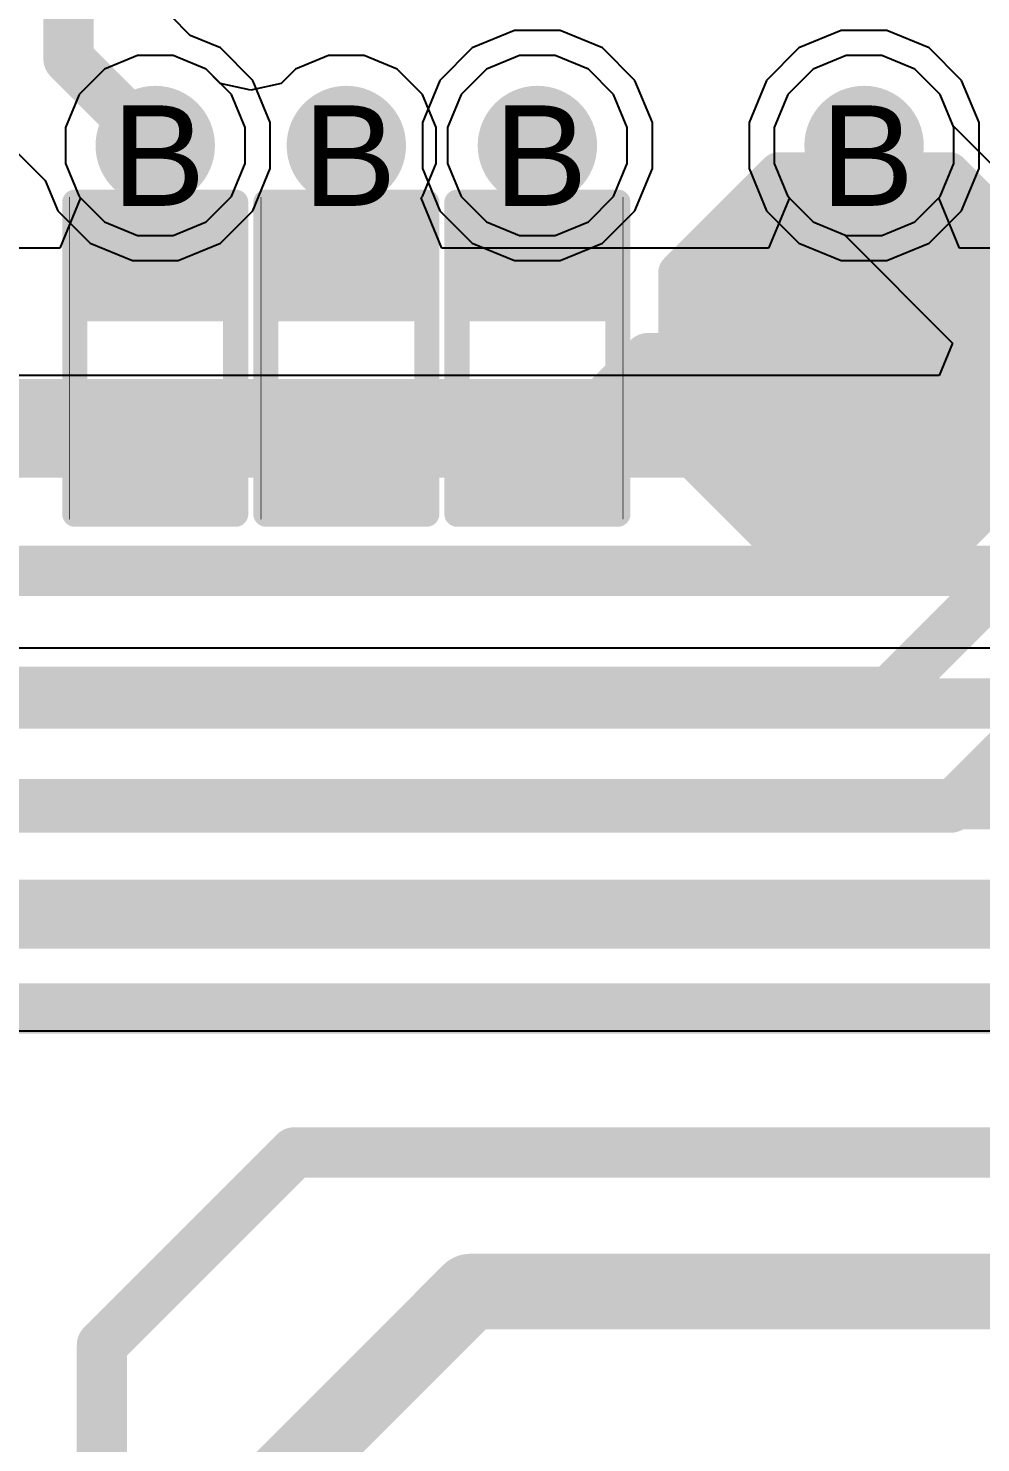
# Model space of a CAD drawing. Header units: inches. Extents: x 0 to 5379, y 0 to 5429.
# Drawn here: x 81.55 to 86.37, y 138.62 to 145.76 of the extents above; entities that cross this region are included whole.
import ezdxf

# ---------------------------------------------------------------- set-up
doc = ezdxf.new("R2010")
doc.units = ezdxf.units.IN
for name, color, linetype in [('Bottom Layer', 5, 'Continuous'), ('Bottom Solder', 6, 'Continuous'), ('Drill Drawing', 1, 'Continuous'), ('GND01', 16, 'Continuous'), ('GND02', 76, 'Continuous'), ('PWR', 156, 'Continuous'), ('SIG 01', 90, 'Continuous'), ('Top Layer', 1, 'Continuous'), ('Top Overlay', 2, 'Continuous'), ('Top Paste', 8, 'Continuous'), ('Top Solder', 216, 'Continuous'), ('Via Holes', 16, 'Continuous')]:
    doc.layers.add(name, color=color, linetype=linetype)
doc.styles.add('Arial', font='', dxfattribs={"height": 0.2})
doc.styles.get('Arial').set_extended_font_data('Arial')

# ---------------------------------------------------------------- blocks, each defined once
blk = doc.blocks.new('T__________154')
at = {"layer": 'Top Layer'}
blk.add_hatch(color=1, dxfattribs=at).paths.add_polyline_path([(0.381, 0.762), (-0.381, 0.762), (-0.762, 0.381), (-0.762, -0.381), (-0.381, -0.762), (0.381, -0.762), (0.762, -0.381), (0.762, 0.381)])
at = {"layer": 'Top Paste'}
blk.add_hatch(color=8, dxfattribs=at).paths.add_polyline_path([(0.381, 0.762), (-0.381, 0.762), (-0.762, 0.381), (-0.762, -0.381), (-0.381, -0.762), (0.381, -0.762), (0.762, -0.381), (0.762, 0.381)])
at = {"layer": 'Top Solder'}
blk.add_hatch(color=216, dxfattribs=at).paths.add_polyline_path([(0.4318, 0.8636), (-0.4318, 0.8636), (-0.8636, 0.4318), (-0.8636, -0.4318), (-0.4318, -0.8636), (0.4318, -0.8636), (0.8636, -0.4318), (0.8636, 0.4318)])
at = {"layer": 'Top Overlay'}
for points in [[(-0.4318, 0.9398, 0.2, 0.2, 0), (-0.9398, 0.4318, 0.2, 0.2, 0)], [(0.4318, 0.9398, 0.2, 0.2, 0), (-0.4318, 0.9398, 0.2, 0.2, 0)], [(0.9398, 0.4318, 0.2, 0.2, 0), (0.4318, 0.9398, 0.2, 0.2, 0)], [(-0.9398, 0.4318, 0.2, 0.2, 0), (-0.9398, -0.4318, 0.2, 0.2, 0)], [(0.9398, 0.4318, 0.2, 0.2, 0), (0.9398, -0.4318, 0.2, 0.2, 0)], [(-0.4318, -0.9398, 0.2, 0.2, 0), (-0.9398, -0.4318, 0.2, 0.2, 0)], [(0.9398, -0.4318, 0.2, 0.2, 0), (0.4318, -0.9398, 0.2, 0.2, 0)], [(0.4318, -0.9398, 0.2, 0.2, 0), (-0.4318, -0.9398, 0.2, 0.2, 0)]]:
    blk.add_lwpolyline(points, format="xyseb", dxfattribs=at)
for points in [[(-0.4818, 0.9398, 0.1, 0.1, 1), (-0.3818, 0.9398, 0.1, 0.1, 1)], [(-0.4818, 0.9398, 0.1, 0.1, 1), (-0.3818, 0.9398, 0.1, 0.1, 1)], [(0.3818, 0.9398, 0.1, 0.1, 1), (0.4818, 0.9398, 0.1, 0.1, 1)], [(0.3818, 0.9398, 0.1, 0.1, 1), (0.4818, 0.9398, 0.1, 0.1, 1)], [(-0.9898, 0.4318, 0.1, 0.1, 1), (-0.8898, 0.4318, 0.1, 0.1, 1)], [(-0.9898, 0.4318, 0.1, 0.1, 1), (-0.8898, 0.4318, 0.1, 0.1, 1)], [(0.8898, 0.4318, 0.1, 0.1, 1), (0.9898, 0.4318, 0.1, 0.1, 1)], [(0.8898, 0.4318, 0.1, 0.1, 1), (0.9898, 0.4318, 0.1, 0.1, 1)], [(-0.9898, -0.4318, 0.1, 0.1, 1), (-0.8898, -0.4318, 0.1, 0.1, 1)], [(-0.9898, -0.4318, 0.1, 0.1, 1), (-0.8898, -0.4318, 0.1, 0.1, 1)], [(0.8898, -0.4318, 0.1, 0.1, 1), (0.9898, -0.4318, 0.1, 0.1, 1)], [(0.8898, -0.4318, 0.1, 0.1, 1), (0.9898, -0.4318, 0.1, 0.1, 1)], [(-0.4818, -0.9398, 0.1, 0.1, 1), (-0.3818, -0.9398, 0.1, 0.1, 1)], [(-0.4818, -0.9398, 0.1, 0.1, 1), (-0.3818, -0.9398, 0.1, 0.1, 1)], [(0.3818, -0.9398, 0.1, 0.1, 1), (0.4818, -0.9398, 0.1, 0.1, 1)], [(0.3818, -0.9398, 0.1, 0.1, 1), (0.4818, -0.9398, 0.1, 0.1, 1)]]:
    blk.add_lwpolyline(points, format="xyseb", close=True, dxfattribs=at)
blk = doc.blocks.new('R___0402_259')
at = {"layer": 'Top Layer'}
for points in [[(-0.6985, -0.3175), (-0.6985, 0.3175), (-0.2413, 0.3175), (-0.2413, -0.3175)], [(0.2413, -0.3175), (0.2413, 0.3175), (0.6985, 0.3175), (0.6985, -0.3175)]]:
    blk.add_hatch(color=1, dxfattribs=at).paths.add_polyline_path(points)
at = {"layer": 'Top Paste'}
for points in [[(-0.6985, -0.3175), (-0.6985, 0.3175), (-0.2413, 0.3175), (-0.2413, -0.3175)], [(0.2413, -0.3175), (0.2413, 0.3175), (0.6985, 0.3175), (0.6985, -0.3175)]]:
    blk.add_hatch(color=8, dxfattribs=at).paths.add_polyline_path(points)
at = {"layer": 'Top Solder'}
for points in [[(-0.7535, -0.3725), (-0.7535, 0.3725), (-0.1863, 0.3725), (-0.1863, -0.3725)], [(0.1863, -0.3725), (0.1863, 0.3725), (0.7535, 0.3725), (0.7535, -0.3725)]]:
    blk.add_hatch(color=216, dxfattribs=at).paths.add_polyline_path(points)
at = {"layer": 'Top Overlay'}
for points in [[(0.7874, 0.4064, 0.127, 0.127, 0), (-0.7874, 0.4064, 0.127, 0.127, 0)], [(-0.7874, -0.4064, 0.127, 0.127, 0), (-0.7874, 0.4064, 0.127, 0.127, 0)], [(0.7874, -0.4064, 0.127, 0.127, 0), (0.7874, 0.4064, 0.127, 0.127, 0)], [(0.7874, -0.4064, 0.127, 0.127, 0), (-0.7874, -0.4064, 0.127, 0.127, 0)], [(0.8128, -0.4318, 0.00323, 0.00323, 0), (-0.8128, -0.4318, 0.00323, 0.00323, 0)]]:
    blk.add_lwpolyline(points, format="xyseb", dxfattribs=at)
for points in [[(-0.8191, 0.4064, 0.0635, 0.0635, 1), (-0.7556, 0.4064, 0.0635, 0.0635, 1)], [(-0.8191, 0.4064, 0.0635, 0.0635, 1), (-0.7556, 0.4064, 0.0635, 0.0635, 1)], [(0.7556, 0.4064, 0.0635, 0.0635, 1), (0.8191, 0.4064, 0.0635, 0.0635, 1)], [(0.7556, 0.4064, 0.0635, 0.0635, 1), (0.8191, 0.4064, 0.0635, 0.0635, 1)], [(-0.8191, -0.4064, 0.0635, 0.0635, 1), (-0.7556, -0.4064, 0.0635, 0.0635, 1)], [(-0.8191, -0.4064, 0.0635, 0.0635, 1), (-0.7556, -0.4064, 0.0635, 0.0635, 1)], [(0.7556, -0.4064, 0.0635, 0.0635, 1), (0.8191, -0.4064, 0.0635, 0.0635, 1)], [(0.7556, -0.4064, 0.0635, 0.0635, 1), (0.8191, -0.4064, 0.0635, 0.0635, 1)], [(-0.8136, -0.4318, 0.00161, 0.00161, 1), (-0.812, -0.4318, 0.00161, 0.00161, 1)], [(0.812, -0.4318, 0.00161, 0.00161, 1), (0.8136, -0.4318, 0.00161, 0.00161, 1)]]:
    blk.add_lwpolyline(points, format="xyseb", close=True, dxfattribs=at)
blk = doc.blocks.new('R___0402_263')
at = {"layer": 'Top Layer'}
for points in [[(-0.6985, -0.3175), (-0.6985, 0.3175), (-0.2413, 0.3175), (-0.2413, -0.3175)], [(0.2413, -0.3175), (0.2413, 0.3175), (0.6985, 0.3175), (0.6985, -0.3175)]]:
    blk.add_hatch(color=1, dxfattribs=at).paths.add_polyline_path(points)
at = {"layer": 'Top Paste'}
for points in [[(-0.6985, -0.3175), (-0.6985, 0.3175), (-0.2413, 0.3175), (-0.2413, -0.3175)], [(0.2413, -0.3175), (0.2413, 0.3175), (0.6985, 0.3175), (0.6985, -0.3175)]]:
    blk.add_hatch(color=8, dxfattribs=at).paths.add_polyline_path(points)
at = {"layer": 'Top Solder'}
for points in [[(-0.7535, -0.3725), (-0.7535, 0.3725), (-0.1863, 0.3725), (-0.1863, -0.3725)], [(0.1863, -0.3725), (0.1863, 0.3725), (0.7535, 0.3725), (0.7535, -0.3725)]]:
    blk.add_hatch(color=216, dxfattribs=at).paths.add_polyline_path(points)
at = {"layer": 'Top Overlay'}
for points in [[(0.7874, 0.4064, 0.127, 0.127, 0), (-0.7874, 0.4064, 0.127, 0.127, 0)], [(-0.7874, -0.4064, 0.127, 0.127, 0), (-0.7874, 0.4064, 0.127, 0.127, 0)], [(0.7874, -0.4064, 0.127, 0.127, 0), (0.7874, 0.4064, 0.127, 0.127, 0)], [(0.7874, -0.4064, 0.127, 0.127, 0), (-0.7874, -0.4064, 0.127, 0.127, 0)], [(0.8128, -0.4318, 0.00323, 0.00323, 0), (-0.8128, -0.4318, 0.00323, 0.00323, 0)]]:
    blk.add_lwpolyline(points, format="xyseb", dxfattribs=at)
for points in [[(-0.8191, 0.4064, 0.0635, 0.0635, 1), (-0.7556, 0.4064, 0.0635, 0.0635, 1)], [(-0.8191, 0.4064, 0.0635, 0.0635, 1), (-0.7556, 0.4064, 0.0635, 0.0635, 1)], [(0.7556, 0.4064, 0.0635, 0.0635, 1), (0.8191, 0.4064, 0.0635, 0.0635, 1)], [(0.7556, 0.4064, 0.0635, 0.0635, 1), (0.8191, 0.4064, 0.0635, 0.0635, 1)], [(-0.8191, -0.4064, 0.0635, 0.0635, 1), (-0.7556, -0.4064, 0.0635, 0.0635, 1)], [(-0.8191, -0.4064, 0.0635, 0.0635, 1), (-0.7556, -0.4064, 0.0635, 0.0635, 1)], [(0.7556, -0.4064, 0.0635, 0.0635, 1), (0.8191, -0.4064, 0.0635, 0.0635, 1)], [(0.7556, -0.4064, 0.0635, 0.0635, 1), (0.8191, -0.4064, 0.0635, 0.0635, 1)], [(-0.8136, -0.4318, 0.00161, 0.00161, 1), (-0.812, -0.4318, 0.00161, 0.00161, 1)], [(0.812, -0.4318, 0.00161, 0.00161, 1), (0.8136, -0.4318, 0.00161, 0.00161, 1)]]:
    blk.add_lwpolyline(points, format="xyseb", close=True, dxfattribs=at)
blk = doc.blocks.new('R___0402_265')
at = {"layer": 'Top Layer'}
for points in [[(-0.6985, -0.3175), (-0.6985, 0.3175), (-0.2413, 0.3175), (-0.2413, -0.3175)], [(0.2413, -0.3175), (0.2413, 0.3175), (0.6985, 0.3175), (0.6985, -0.3175)]]:
    blk.add_hatch(color=1, dxfattribs=at).paths.add_polyline_path(points)
at = {"layer": 'Top Paste'}
for points in [[(-0.6985, -0.3175), (-0.6985, 0.3175), (-0.2413, 0.3175), (-0.2413, -0.3175)], [(0.2413, -0.3175), (0.2413, 0.3175), (0.6985, 0.3175), (0.6985, -0.3175)]]:
    blk.add_hatch(color=8, dxfattribs=at).paths.add_polyline_path(points)
at = {"layer": 'Top Solder'}
for points in [[(-0.7535, -0.3725), (-0.7535, 0.3725), (-0.1863, 0.3725), (-0.1863, -0.3725)], [(0.1863, -0.3725), (0.1863, 0.3725), (0.7535, 0.3725), (0.7535, -0.3725)]]:
    blk.add_hatch(color=216, dxfattribs=at).paths.add_polyline_path(points)
at = {"layer": 'Top Overlay'}
for points in [[(-0.7874, 0.4064, 0.127, 0.127, 0), (0.7874, 0.4064, 0.127, 0.127, 0)], [(-0.7874, 0.4064, 0.127, 0.127, 0), (-0.7874, -0.4064, 0.127, 0.127, 0)], [(0.7874, 0.4064, 0.127, 0.127, 0), (0.7874, -0.4064, 0.127, 0.127, 0)], [(-0.7874, -0.4064, 0.127, 0.127, 0), (0.7874, -0.4064, 0.127, 0.127, 0)], [(-0.8128, -0.4318, 0.00323, 0.00323, 0), (0.8128, -0.4318, 0.00323, 0.00323, 0)]]:
    blk.add_lwpolyline(points, format="xyseb", dxfattribs=at)
for points in [[(-0.8191, 0.4064, 0.0635, 0.0635, 1), (-0.7556, 0.4064, 0.0635, 0.0635, 1)], [(-0.8191, 0.4064, 0.0635, 0.0635, 1), (-0.7556, 0.4064, 0.0635, 0.0635, 1)], [(0.7556, 0.4064, 0.0635, 0.0635, 1), (0.8191, 0.4064, 0.0635, 0.0635, 1)], [(0.7556, 0.4064, 0.0635, 0.0635, 1), (0.8191, 0.4064, 0.0635, 0.0635, 1)], [(-0.8191, -0.4064, 0.0635, 0.0635, 1), (-0.7556, -0.4064, 0.0635, 0.0635, 1)], [(-0.8191, -0.4064, 0.0635, 0.0635, 1), (-0.7556, -0.4064, 0.0635, 0.0635, 1)], [(0.7556, -0.4064, 0.0635, 0.0635, 1), (0.8191, -0.4064, 0.0635, 0.0635, 1)], [(0.7556, -0.4064, 0.0635, 0.0635, 1), (0.8191, -0.4064, 0.0635, 0.0635, 1)], [(-0.8136, -0.4318, 0.00161, 0.00161, 1), (-0.812, -0.4318, 0.00161, 0.00161, 1)], [(0.812, -0.4318, 0.00161, 0.00161, 1), (0.8136, -0.4318, 0.00161, 0.00161, 1)]]:
    blk.add_lwpolyline(points, format="xyseb", close=True, dxfattribs=at)

msp = doc.modelspace()

# ---------------------------------------------------------------- hatches: boundary and pattern name
at = {"layer": 'Bottom Layer'}
h = msp.add_hatch(color=5, dxfattribs=at)
edge = h.paths.add_edge_path()
edge.add_arc((82.1954, 145.1716), 0.2, 0, 360)
h = msp.add_hatch(color=5, dxfattribs=at)
edge = h.paths.add_edge_path()
edge.add_arc((83.1606, 145.1716), 0.2, 0, 360)
h = msp.add_hatch(color=5, dxfattribs=at)
edge = h.paths.add_edge_path()
edge.add_arc((84.1258, 145.1716), 0.2, 0, 360)
h = msp.add_hatch(color=5, dxfattribs=at)
edge = h.paths.add_edge_path()
edge.add_arc((85.7758, 145.1716), 0.2, 0, 360)
at = {"layer": 'Bottom Solder'}
h = msp.add_hatch(color=6, dxfattribs=at)
edge = h.paths.add_edge_path()
edge.add_arc((82.1954, 145.1716), 0.3016, 0, 360)
h = msp.add_hatch(color=6, dxfattribs=at)
edge = h.paths.add_edge_path()
edge.add_arc((83.1606, 145.1716), 0.3016, 0, 360)
h = msp.add_hatch(color=6, dxfattribs=at)
edge = h.paths.add_edge_path()
edge.add_arc((84.1258, 145.1716), 0.3016, 0, 360)
h = msp.add_hatch(color=6, dxfattribs=at)
edge = h.paths.add_edge_path()
edge.add_arc((85.7758, 145.1716), 0.3016, 0, 360)
at = {"layer": 'GND01'}
h = msp.add_hatch(color=16, dxfattribs=at)
edge = h.paths.add_edge_path()
edge.add_arc((82.1954, 145.1716), 0.2, 0, 360)
h = msp.add_hatch(color=16, dxfattribs=at)
edge = h.paths.add_edge_path()
edge.add_arc((83.1606, 145.1716), 0.2, 0, 360)
h = msp.add_hatch(color=16, dxfattribs=at)
edge = h.paths.add_edge_path()
edge.add_arc((84.1258, 145.1716), 0.2, 0, 360)
h = msp.add_hatch(color=16, dxfattribs=at)
edge = h.paths.add_edge_path()
edge.add_arc((85.7758, 145.1716), 0.2, 0, 360)
at = {"layer": 'GND02'}
h = msp.add_hatch(color=76, dxfattribs=at)
edge = h.paths.add_edge_path()
edge.add_arc((82.1954, 145.1716), 0.2, 0, 360)
h = msp.add_hatch(color=76, dxfattribs=at)
edge = h.paths.add_edge_path()
edge.add_arc((83.1606, 145.1716), 0.2, 0, 360)
h = msp.add_hatch(color=76, dxfattribs=at)
edge = h.paths.add_edge_path()
edge.add_arc((84.1258, 145.1716), 0.2, 0, 360)
h = msp.add_hatch(color=76, dxfattribs=at)
edge = h.paths.add_edge_path()
edge.add_arc((85.7758, 145.1716), 0.2, 0, 360)
at = {"layer": 'PWR'}
h = msp.add_hatch(color=156, dxfattribs=at)
edge = h.paths.add_edge_path()
edge.add_arc((82.1954, 145.1716), 0.2, 0, 360)
h = msp.add_hatch(color=156, dxfattribs=at)
edge = h.paths.add_edge_path()
edge.add_arc((83.1606, 145.1716), 0.2, 0, 360)
h = msp.add_hatch(color=156, dxfattribs=at)
edge = h.paths.add_edge_path()
edge.add_arc((84.1258, 145.1716), 0.2, 0, 360)
h = msp.add_hatch(color=156, dxfattribs=at)
edge = h.paths.add_edge_path()
edge.add_arc((85.7758, 145.1716), 0.2, 0, 360)
at = {"layer": 'SIG 01'}
h = msp.add_hatch(color=90, dxfattribs=at)
edge = h.paths.add_edge_path()
edge.add_arc((82.1954, 145.1716), 0.2, 0, 360)
h = msp.add_hatch(color=90, dxfattribs=at)
edge = h.paths.add_edge_path()
edge.add_arc((83.1606, 145.1716), 0.2, 0, 360)
h = msp.add_hatch(color=90, dxfattribs=at)
edge = h.paths.add_edge_path()
edge.add_arc((84.1258, 145.1716), 0.2, 0, 360)
h = msp.add_hatch(color=90, dxfattribs=at)
edge = h.paths.add_edge_path()
edge.add_arc((85.7758, 145.1716), 0.2, 0, 360)
at = {"layer": 'Top Layer'}
h = msp.add_hatch(color=1, dxfattribs=at)
edge = h.paths.add_edge_path()
edge.add_arc((82.1954, 145.1716), 0.2, 0, 360)
h = msp.add_hatch(color=1, dxfattribs=at)
edge = h.paths.add_edge_path()
edge.add_arc((83.1606, 145.1716), 0.2, 0, 360)
h = msp.add_hatch(color=1, dxfattribs=at)
edge = h.paths.add_edge_path()
edge.add_arc((84.1258, 145.1716), 0.2, 0, 360)
h = msp.add_hatch(color=1, dxfattribs=at)
edge = h.paths.add_edge_path()
edge.add_arc((85.7758, 145.1716), 0.2, 0, 360)
at = {"layer": 'Top Solder'}
h = msp.add_hatch(color=216, dxfattribs=at)
edge = h.paths.add_edge_path()
edge.add_arc((82.1954, 145.1716), 0.3016, 0, 360)
h = msp.add_hatch(color=216, dxfattribs=at)
edge = h.paths.add_edge_path()
edge.add_arc((83.1606, 145.1716), 0.3016, 0, 360)
h = msp.add_hatch(color=216, dxfattribs=at)
edge = h.paths.add_edge_path()
edge.add_arc((84.1258, 145.1716), 0.3016, 0, 360)
h = msp.add_hatch(color=216, dxfattribs=at)
edge = h.paths.add_edge_path()
edge.add_arc((85.7758, 145.1716), 0.3016, 0, 360)
at = {"layer": 'Via Holes'}
h = msp.add_hatch(color=7, dxfattribs=at)
edge = h.paths.add_edge_path()
edge.add_arc((82.1954, 145.1716), 0.1, 0, 360)
h = msp.add_hatch(color=7, dxfattribs=at)
edge = h.paths.add_edge_path()
edge.add_arc((83.1606, 145.1716), 0.1, 0, 360)
h = msp.add_hatch(color=7, dxfattribs=at)
edge = h.paths.add_edge_path()
edge.add_arc((84.1258, 145.1716), 0.1, 0, 360)
h = msp.add_hatch(color=7, dxfattribs=at)
edge = h.paths.add_edge_path()
edge.add_arc((85.7758, 145.1716), 0.1, 0, 360)

# ---------------------------------------------------------------- linework, layer by layer
at = {"layer": 'Bottom Layer'}
for p, q in [((82.1051, 145.6256), (81.9382, 145.5565)), ((82.2857, 145.6256), (82.1051, 145.6256)), ((82.4526, 145.5565), (82.2857, 145.6256)), ((84.0355, 145.6256), (83.8686, 145.5565)), ((84.2161, 145.6256), (84.0355, 145.6256)), ((84.383, 145.5565), (84.2161, 145.6256)), ((85.6855, 145.6256), (85.5186, 145.5565)), ((85.8661, 145.6256), (85.6855, 145.6256)), ((86.033, 145.5565), (85.8661, 145.6256)), ((81.9382, 145.5565), (81.8105, 145.4288)), ((82.5803, 145.4288), (82.4526, 145.5565)), ((83.8686, 145.5565), (83.7409, 145.4288)), ((84.5107, 145.4288), (84.383, 145.5565)), ((85.5186, 145.5565), (85.3909, 145.4288)), ((86.1607, 145.4288), (86.033, 145.5565)), ((81.8105, 145.4288), (81.7414, 145.2619)), ((82.6494, 145.2619), (82.5803, 145.4288)), ((83.7409, 145.4288), (83.6718, 145.2619)), ((84.5798, 145.2619), (84.5107, 145.4288)), ((85.3909, 145.4288), (85.3218, 145.2619)), ((86.2262, 145.2706), (86.1607, 145.4288)), ((81.7414, 145.2619), (81.7414, 145.0813)), ((82.6494, 145.0813), (82.6494, 145.2619)), ((83.6718, 145.2619), (83.6718, 145.0813)), ((84.5798, 145.0813), (84.5798, 145.2619)), ((85.3218, 145.2619), (85.3218, 145.0813)), ((86.9157, 144.5811), (86.2262, 145.2706)), ((81.7414, 145.0813), (81.8105, 144.9144)), ((82.5803, 144.9144), (82.6494, 145.0813)), ((83.6718, 145.0813), (83.7409, 144.9144)), ((84.5107, 144.9144), (84.5798, 145.0813)), ((85.3218, 145.0813), (85.3909, 144.9144)), ((81.8105, 144.9144), (81.9382, 144.7867)), ((82.4526, 144.7867), (82.5803, 144.9144)), ((83.7409, 144.9144), (83.8686, 144.7867)), ((84.383, 144.7867), (84.5107, 144.9144)), ((85.3909, 144.9144), (85.5186, 144.7867)), ((81.9382, 144.7867), (82.1051, 144.7176)), ((82.2857, 144.7176), (82.4526, 144.7867)), ((83.8686, 144.7867), (84.0355, 144.7176)), ((84.2161, 144.7176), (84.383, 144.7867)), ((85.5186, 144.7867), (85.6769, 144.7212)), ((82.1051, 144.7176), (82.2857, 144.7176)), ((84.0355, 144.7176), (84.2161, 144.7176)), ((85.6769, 144.7212), (86.2233, 144.1747)), ((86.2233, 144.1747), (86.1553, 144.0104)), ((86.1553, 144.0104), (80.3497, 144.0104)), ((79.9791, 142.6363), (99.5554, 142.6363))]:
    msp.add_line(p, q, dxfattribs=at)
for points in [[(85.7758, 145.1716, 0.254, 0.254, 0), (86.7548, 144.1927, 0.254, 0.254, 0)], [(80.1888, 143.622, 0.254, 0.254, 0), (104.3208, 143.622, 0.254, 0.254, 0)], [(79.7306, 143.0248, 0.254, 0.254, 0), (103.8293, 143.0248, 0.254, 0.254, 0)]]:
    msp.add_lwpolyline(points, format="xyseb", dxfattribs=at)
msp.add_lwpolyline([(85.7123, 145.1716, 0.127, 0.127, 1), (85.8393, 145.1716, 0.127, 0.127, 1)], format="xyseb", close=True, dxfattribs=at)
at = {"layer": 'GND01'}
for p, q in [((82.1051, 145.6256), (81.9382, 145.5565)), ((82.2857, 145.6256), (82.1051, 145.6256)), ((82.4526, 145.5565), (82.2857, 145.6256)), ((84.0355, 145.6256), (83.8686, 145.5565)), ((84.2161, 145.6256), (84.0355, 145.6256)), ((84.383, 145.5565), (84.2161, 145.6256)), ((85.6855, 145.6256), (85.5186, 145.5565)), ((85.8661, 145.6256), (85.6855, 145.6256)), ((86.033, 145.5565), (85.8661, 145.6256)), ((81.9382, 145.5565), (81.8105, 145.4288)), ((82.5803, 145.4288), (82.4526, 145.5565)), ((83.8686, 145.5565), (83.7409, 145.4288)), ((84.5107, 145.4288), (84.383, 145.5565)), ((85.5186, 145.5565), (85.3909, 145.4288)), ((86.1607, 145.4288), (86.033, 145.5565)), ((81.8105, 145.4288), (81.7414, 145.2619)), ((82.6494, 145.2619), (82.5803, 145.4288)), ((83.7409, 145.4288), (83.6718, 145.2619)), ((84.5798, 145.2619), (84.5107, 145.4288)), ((85.3909, 145.4288), (85.3218, 145.2619)), ((86.2298, 145.2619), (86.1607, 145.4288)), ((81.7414, 145.2619), (81.7414, 145.0813)), ((82.6494, 145.0813), (82.6494, 145.2619)), ((83.6718, 145.2619), (83.6718, 145.0813)), ((84.5798, 145.0813), (84.5798, 145.2619)), ((85.3218, 145.2619), (85.3218, 145.0813)), ((86.2298, 145.0813), (86.2298, 145.2619)), ((81.7414, 145.0813), (81.8105, 144.9144)), ((82.5803, 144.9144), (82.6494, 145.0813)), ((83.6718, 145.0813), (83.7409, 144.9144)), ((84.5107, 144.9144), (84.5798, 145.0813)), ((85.3218, 145.0813), (85.3909, 144.9144)), ((86.1607, 144.9144), (86.2298, 145.0813)), ((81.8105, 144.9144), (81.9382, 144.7867)), ((82.4526, 144.7867), (82.5803, 144.9144)), ((83.7409, 144.9144), (83.8686, 144.7867)), ((84.383, 144.7867), (84.5107, 144.9144)), ((85.3909, 144.9144), (85.5186, 144.7867)), ((86.033, 144.7867), (86.1607, 144.9144)), ((81.9382, 144.7867), (82.1051, 144.7176)), ((82.2857, 144.7176), (82.4526, 144.7867)), ((83.8686, 144.7867), (84.0355, 144.7176)), ((84.2161, 144.7176), (84.383, 144.7867)), ((85.5186, 144.7867), (85.6855, 144.7176)), ((85.8661, 144.7176), (86.033, 144.7867)), ((82.1051, 144.7176), (82.2857, 144.7176)), ((84.0355, 144.7176), (84.2161, 144.7176)), ((85.6855, 144.7176), (85.8661, 144.7176))]:
    msp.add_line(p, q, dxfattribs=at)
at = {"layer": 'GND02'}
for p, q in [((82.1051, 145.6256), (81.9382, 145.5565)), ((82.2857, 145.6256), (82.1051, 145.6256)), ((82.4526, 145.5565), (82.2857, 145.6256)), ((84.0355, 145.6256), (83.8686, 145.5565)), ((84.2161, 145.6256), (84.0355, 145.6256)), ((84.383, 145.5565), (84.2161, 145.6256)), ((85.6855, 145.6256), (85.5186, 145.5565)), ((85.8661, 145.6256), (85.6855, 145.6256)), ((86.033, 145.5565), (85.8661, 145.6256)), ((81.9382, 145.5565), (81.8105, 145.4288)), ((82.5803, 145.4288), (82.4526, 145.5565)), ((83.8686, 145.5565), (83.7409, 145.4288)), ((84.5107, 145.4288), (84.383, 145.5565)), ((85.5186, 145.5565), (85.3909, 145.4288)), ((86.1607, 145.4288), (86.033, 145.5565)), ((81.8105, 145.4288), (81.7414, 145.2619)), ((82.6494, 145.2619), (82.5803, 145.4288)), ((83.7409, 145.4288), (83.6718, 145.2619)), ((84.5798, 145.2619), (84.5107, 145.4288)), ((85.3909, 145.4288), (85.3218, 145.2619)), ((86.2298, 145.2619), (86.1607, 145.4288)), ((81.7414, 145.2619), (81.7414, 145.0813)), ((82.6494, 145.0813), (82.6494, 145.2619)), ((83.6718, 145.2619), (83.6718, 145.0813)), ((84.5798, 145.0813), (84.5798, 145.2619)), ((85.3218, 145.2619), (85.3218, 145.0813)), ((86.2298, 145.0813), (86.2298, 145.2619)), ((81.7414, 145.0813), (81.8105, 144.9144)), ((82.5803, 144.9144), (82.6494, 145.0813)), ((83.6718, 145.0813), (83.7409, 144.9144)), ((84.5107, 144.9144), (84.5798, 145.0813)), ((85.3218, 145.0813), (85.3909, 144.9144)), ((86.1607, 144.9144), (86.2298, 145.0813)), ((81.8105, 144.9144), (81.9382, 144.7867)), ((82.4526, 144.7867), (82.5803, 144.9144)), ((83.7409, 144.9144), (83.8686, 144.7867)), ((84.383, 144.7867), (84.5107, 144.9144)), ((85.3909, 144.9144), (85.5186, 144.7867)), ((86.033, 144.7867), (86.1607, 144.9144)), ((81.9382, 144.7867), (82.1051, 144.7176)), ((82.2857, 144.7176), (82.4526, 144.7867)), ((83.8686, 144.7867), (84.0355, 144.7176)), ((84.2161, 144.7176), (84.383, 144.7867)), ((85.5186, 144.7867), (85.6855, 144.7176)), ((85.8661, 144.7176), (86.033, 144.7867)), ((82.1051, 144.7176), (82.2857, 144.7176)), ((84.0355, 144.7176), (84.2161, 144.7176)), ((85.6855, 144.7176), (85.8661, 144.7176))]:
    msp.add_line(p, q, dxfattribs=at)
at = {"layer": 'PWR'}
for p, q in [((82.1051, 145.6256), (81.9382, 145.5565)), ((82.2857, 145.6256), (82.1051, 145.6256)), ((82.4526, 145.5565), (82.2857, 145.6256)), ((83.0703, 145.6256), (82.9034, 145.5565)), ((83.2509, 145.6256), (83.0703, 145.6256)), ((83.4178, 145.5565), (83.2509, 145.6256)), ((85.6855, 145.6256), (85.5186, 145.5565)), ((85.8661, 145.6256), (85.6855, 145.6256)), ((86.033, 145.5565), (85.8661, 145.6256)), ((81.9382, 145.5565), (81.8105, 145.4288)), ((82.5241, 145.485), (82.4526, 145.5565)), ((82.9034, 145.5565), (82.8319, 145.485)), ((83.5455, 145.4288), (83.4178, 145.5565)), ((85.5186, 145.5565), (85.3909, 145.4288)), ((86.1607, 145.4288), (86.033, 145.5565)), ((82.678, 145.4506), (82.5241, 145.485)), ((82.8319, 145.485), (82.678, 145.4506)), ((81.8105, 145.4288), (81.7414, 145.2619)), ((83.6146, 145.2619), (83.5455, 145.4288)), ((85.3909, 145.4288), (85.3218, 145.2619)), ((86.2298, 145.2619), (86.1607, 145.4288)), ((81.7414, 145.2619), (81.7414, 145.0813)), ((83.6146, 145.0813), (83.6146, 145.2619)), ((85.3218, 145.2619), (85.3218, 145.0813)), ((86.2298, 145.0813), (86.2298, 145.2619)), ((81.7414, 145.0813), (81.8105, 144.9144)), ((83.5455, 144.9144), (83.6146, 145.0813)), ((85.3218, 145.0813), (85.3909, 144.9144)), ((86.1607, 144.9144), (86.2298, 145.0813)), ((81.8182, 144.9068), (81.713, 144.6528)), ((81.8105, 144.9144), (81.8182, 144.9068)), ((83.5378, 144.9068), (83.5455, 144.9144)), ((83.643, 144.6528), (83.5378, 144.9068)), ((85.3986, 144.9068), (85.2934, 144.6528)), ((85.3909, 144.9144), (85.3986, 144.9068)), ((86.153, 144.9068), (86.1607, 144.9144)), ((86.2582, 144.6528), (86.153, 144.9068)), ((81.713, 144.6528), (81.1782, 144.6528)), ((85.2934, 144.6528), (83.643, 144.6528)), ((86.7381, 144.6528), (86.2582, 144.6528)), ((56.7944, 140.7023), (86.6468, 140.7023))]:
    msp.add_line(p, q, dxfattribs=at)
for points in [[(85.905, 142.4137, 0.254, 0.254, 0), (88.4145, 144.9232, 0.254, 0.254, 0)], [(86.2137, 141.8296, 0.254, 0.254, 0), (88.7175, 144.3334, 0.254, 0.254, 0)], [(77.1032, 143.8656, 0.254, 0.254, 0), (86.5004, 143.8656, 0.254, 0.254, 0)], [(58.5993, 142.4137, 0.254, 0.254, 0), (85.905, 142.4137, 0.254, 0.254, 0)], [(58.043, 141.8296, 0.254, 0.254, 0), (86.2137, 141.8296, 0.254, 0.254, 0)], [(57.6771, 141.2449, 0.254, 0.254, 0), (86.5544, 141.2449, 0.254, 0.254, 0)]]:
    msp.add_lwpolyline(points, format="xyseb", dxfattribs=at)
for points in [[(85.8415, 142.4137, 0.127, 0.127, 1), (85.9685, 142.4137, 0.127, 0.127, 1)], [(85.8415, 142.4137, 0.127, 0.127, 1), (85.9685, 142.4137, 0.127, 0.127, 1)], [(86.1502, 141.8296, 0.127, 0.127, 1), (86.2772, 141.8296, 0.127, 0.127, 1)], [(86.1502, 141.8296, 0.127, 0.127, 1), (86.2772, 141.8296, 0.127, 0.127, 1)]]:
    msp.add_lwpolyline(points, format="xyseb", close=True, dxfattribs=at)
at = {"layer": 'SIG 01'}
for p, q in [((82.3723, 145.7272), (82.275, 145.8245)), ((84.0103, 145.7526), (83.7967, 145.6642)), ((84.2414, 145.7526), (84.0103, 145.7526)), ((84.4549, 145.6642), (84.2414, 145.7526)), ((85.6602, 145.7526), (85.4467, 145.6642)), ((85.8914, 145.7526), (85.6602, 145.7526)), ((86.1049, 145.6642), (85.8914, 145.7526)), ((82.5245, 145.6642), (82.3723, 145.7272)), ((82.688, 145.5007), (82.5245, 145.6642)), ((83.7967, 145.6642), (83.6333, 145.5007)), ((84.6184, 145.5007), (84.4549, 145.6642)), ((85.4467, 145.6642), (85.2833, 145.5007)), ((86.2684, 145.5007), (86.1049, 145.6642)), ((82.7764, 145.2872), (82.688, 145.5007)), ((83.6333, 145.5007), (83.5448, 145.2872)), ((84.7068, 145.2872), (84.6184, 145.5007)), ((85.2833, 145.5007), (85.1948, 145.2872)), ((86.3568, 145.2872), (86.2684, 145.5007)), ((82.7764, 145.056), (82.7764, 145.2872)), ((83.5448, 145.2872), (83.5448, 145.056)), ((84.7068, 145.056), (84.7068, 145.2872)), ((85.1948, 145.2872), (85.1948, 145.056)), ((86.3568, 145.056), (86.3568, 145.2872)), ((81.4456, 145.1889), (81.6398, 144.9947)), ((82.688, 144.8425), (82.7764, 145.056)), ((83.5448, 145.056), (83.6333, 144.8425)), ((84.6184, 144.8425), (84.7068, 145.056)), ((85.1948, 145.056), (85.2833, 144.8425)), ((86.2684, 144.8425), (86.3568, 145.056)), ((81.6398, 144.9947), (81.7029, 144.8425)), ((81.7029, 144.8425), (81.8663, 144.6791)), ((82.5245, 144.6791), (82.688, 144.8425)), ((83.6333, 144.8425), (83.7967, 144.6791)), ((84.4549, 144.6791), (84.6184, 144.8425)), ((85.2833, 144.8425), (85.4467, 144.6791)), ((86.1049, 144.6791), (86.2684, 144.8425)), ((81.8663, 144.6791), (82.0799, 144.5906)), ((82.311, 144.5906), (82.5245, 144.6791)), ((83.7967, 144.6791), (84.0103, 144.5906)), ((84.2414, 144.5906), (84.4549, 144.6791)), ((85.4467, 144.6791), (85.6602, 144.5906)), ((85.8914, 144.5906), (86.1049, 144.6791)), ((82.0799, 144.5906), (82.311, 144.5906)), ((84.0103, 144.5906), (84.2414, 144.5906)), ((85.6602, 144.5906), (85.8914, 144.5906))]:
    msp.add_line(p, q, dxfattribs=at)
for points in [[(81.757, 145.61, 0.254, 0.254, 0), (81.757, 149.2911, 0.254, 0.254, 0)], [(81.757, 145.61, 0.254, 0.254, 0), (82.1954, 145.1716, 0.254, 0.254, 0)]]:
    msp.add_lwpolyline(points, format="xyseb", dxfattribs=at)
for points in [[(81.6935, 145.61, 0.127, 0.127, 1), (81.8205, 145.61, 0.127, 0.127, 1)], [(81.6935, 145.61, 0.127, 0.127, 1), (81.8205, 145.61, 0.127, 0.127, 1)], [(82.1319, 145.1716, 0.127, 0.127, 1), (82.2589, 145.1716, 0.127, 0.127, 1)]]:
    msp.add_lwpolyline(points, format="xyseb", close=True, dxfattribs=at)
at = {"layer": 'Top Layer'}
for points in [[(82.1954, 144.5681, 0.254, 0.254, 0), (82.1954, 145.1716, 0.254, 0.254, 0)], [(83.1606, 144.5681, 0.254, 0.254, 0), (83.1606, 145.1716, 0.254, 0.254, 0)], [(84.1258, 144.5681, 0.254, 0.254, 0), (84.1258, 145.1716, 0.254, 0.254, 0)], [(85.7758, 144.0982, 0.254, 0.254, 0), (85.7758, 145.1716, 0.254, 0.254, 0)], [(84.2147, 143.6283, 0.254, 0.254, 0), (84.6846, 144.0982, 0.254, 0.254, 0)], [(84.6846, 144.0982, 0.254, 0.254, 0), (85.7758, 144.0982, 0.254, 0.254, 0)], [(82.1954, 143.6283, 0.254, 0.254, 0), (83.1606, 143.6283, 0.254, 0.254, 0)], [(83.1606, 143.6283, 0.254, 0.254, 0), (84.1258, 143.6283, 0.254, 0.254, 0)], [(84.1258, 143.6283, 0.254, 0.254, 0), (84.2147, 143.6283, 0.254, 0.254, 0)], [(76.7809, 142.3542, 0.254, 0.254, 0), (89.6619, 142.3542, 0.254, 0.254, 0)], [(76.9913, 141.8462, 0.254, 0.254, 0), (89.8723, 141.8462, 0.254, 0.254, 0)], [(77.2018, 141.3382, 0.254, 0.254, 0), (90.0827, 141.3382, 0.254, 0.254, 0)], [(77.4392, 140.8153, 0.254, 0.254, 0), (90.3401, 140.8153, 0.254, 0.254, 0)], [(81.9261, 139.1161, 0.254, 0.254, 0), (82.8989, 140.089, 0.254, 0.254, 0)], [(82.8989, 140.089, 0.254, 0.254, 0), (90.5791, 140.089, 0.254, 0.254, 0)], [(82.7143, 138.3149, 0.381, 0.381, 0), (83.7859, 139.3865, 0.381, 0.381, 0)], [(83.7859, 139.3865, 0.381, 0.381, 0), (90.1174, 139.3865, 0.381, 0.381, 0)], [(81.9261, 126.978, 0.254, 0.254, 0), (81.9261, 139.1161, 0.254, 0.254, 0)]]:
    msp.add_lwpolyline(points, format="xyseb", dxfattribs=at)
for points in [[(82.1319, 145.1716, 0.127, 0.127, 1), (82.2589, 145.1716, 0.127, 0.127, 1)], [(83.0971, 145.1716, 0.127, 0.127, 1), (83.2241, 145.1716, 0.127, 0.127, 1)], [(84.0623, 145.1716, 0.127, 0.127, 1), (84.1893, 145.1716, 0.127, 0.127, 1)], [(85.7123, 145.1716, 0.127, 0.127, 1), (85.8393, 145.1716, 0.127, 0.127, 1)], [(82.1319, 144.5681, 0.127, 0.127, 1), (82.2589, 144.5681, 0.127, 0.127, 1)], [(83.0971, 144.5681, 0.127, 0.127, 1), (83.2241, 144.5681, 0.127, 0.127, 1)], [(84.0623, 144.5681, 0.127, 0.127, 1), (84.1893, 144.5681, 0.127, 0.127, 1)], [(84.6211, 144.0982, 0.127, 0.127, 1), (84.7481, 144.0982, 0.127, 0.127, 1)], [(84.6211, 144.0982, 0.127, 0.127, 1), (84.7481, 144.0982, 0.127, 0.127, 1)], [(85.7123, 144.0982, 0.127, 0.127, 1), (85.8393, 144.0982, 0.127, 0.127, 1)], [(85.7123, 144.0982, 0.127, 0.127, 1), (85.8393, 144.0982, 0.127, 0.127, 1)], [(82.1319, 143.6283, 0.127, 0.127, 1), (82.2589, 143.6283, 0.127, 0.127, 1)], [(83.0971, 143.6283, 0.127, 0.127, 1), (83.2241, 143.6283, 0.127, 0.127, 1)], [(83.0971, 143.6283, 0.127, 0.127, 1), (83.2241, 143.6283, 0.127, 0.127, 1)], [(84.0623, 143.6283, 0.127, 0.127, 1), (84.1893, 143.6283, 0.127, 0.127, 1)], [(84.0623, 143.6283, 0.127, 0.127, 1), (84.1893, 143.6283, 0.127, 0.127, 1)], [(84.1512, 143.6283, 0.127, 0.127, 1), (84.2782, 143.6283, 0.127, 0.127, 1)], [(84.1512, 143.6283, 0.127, 0.127, 1), (84.2782, 143.6283, 0.127, 0.127, 1)], [(82.8354, 140.089, 0.127, 0.127, 1), (82.9624, 140.089, 0.127, 0.127, 1)], [(82.8354, 140.089, 0.127, 0.127, 1), (82.9624, 140.089, 0.127, 0.127, 1)], [(83.6907, 139.3865, 0.1905, 0.1905, 1), (83.8812, 139.3865, 0.1905, 0.1905, 1)], [(83.6907, 139.3865, 0.1905, 0.1905, 1), (83.8812, 139.3865, 0.1905, 0.1905, 1)], [(81.8626, 139.1161, 0.127, 0.127, 1), (81.9896, 139.1161, 0.127, 0.127, 1)], [(81.8626, 139.1161, 0.127, 0.127, 1), (81.9896, 139.1161, 0.127, 0.127, 1)]]:
    msp.add_lwpolyline(points, format="xyseb", close=True, dxfattribs=at)

# ---------------------------------------------------------------- block references
for name, p, rotation in [('T__________154', (85.7758, 144.0982), 180), ('R___0402_263', (82.1954, 144.0982), 270), ('R___0402_259', (83.1606, 144.0982), 270), ('R___0402_265', (84.1258, 144.0982), 90)]:
    msp.add_blockref(name, p, dxfattribs=dict(rotation=rotation))

# ---------------------------------------------------------------- texts
at = {"layer": 'Drill Drawing', "style": 'Arial'}
for p in [(81.9753, 144.8669), (82.9405, 144.8669), (83.9057, 144.8669), (85.5557, 144.8669)]:
    msp.add_text('B', height=0.508, dxfattribs=at).set_placement(p)

doc.saveas('drawing.dxf')
